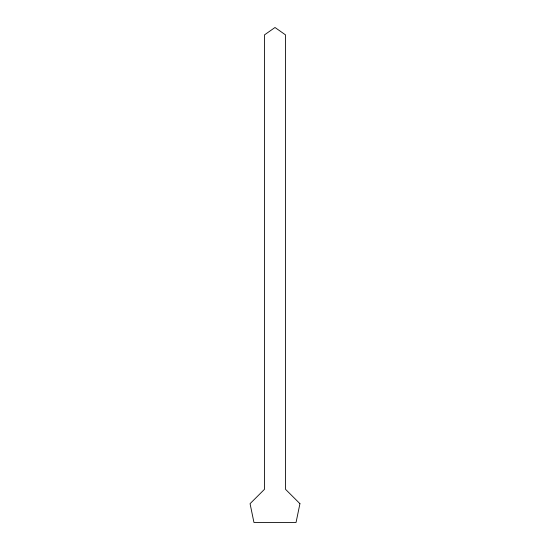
<?xml version="1.0" encoding="UTF-8"?>
<svg xmlns="http://www.w3.org/2000/svg" width="550" height="550" viewBox="0 0 550 550"><rect width="100%" height="100%" fill="white"/><g stroke="black" fill="none" stroke-linecap="round" stroke-linejoin="round"><path stroke-width="0.82" d="M299.936 503.676L296.044 522.5L253.956 522.5L250.064 503.676L264.481 489.314L264.481 34.884L275 27.5L285.519 34.884L285.519 489.314L299.936 503.676"/></g></svg>
